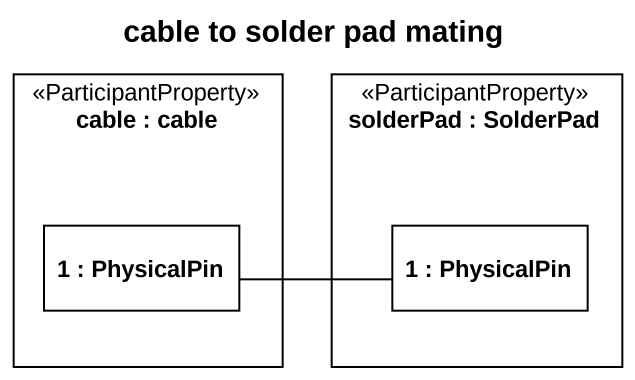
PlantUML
@startuml
title cable to solder pad mating
rectangle "cable : cable" as cable <<ParticipantProperty>> {
  rectangle "1 : PhysicalPin" as p1
}
rectangle "solderPad : SolderPad" as solderPad <<ParticipantProperty>> {
  rectangle "1 : PhysicalPin" as p1_2
}
p1 -right- p1_2
@enduml
